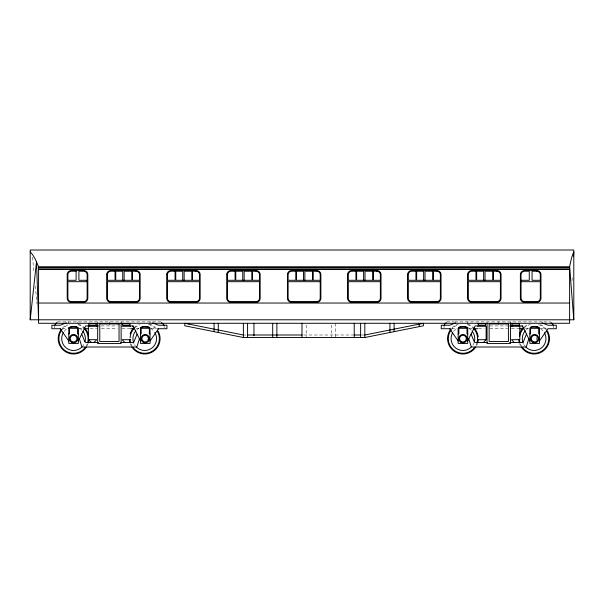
<?xml version="1.0" encoding="UTF-8"?>
<svg xmlns="http://www.w3.org/2000/svg" width="604" height="604" viewBox="0 0 604 604"><rect width="100%" height="100%" fill="white"/><g stroke="black" fill="none" stroke-linecap="round" stroke-linejoin="round"><path stroke-width="0.45" stroke-dasharray="3.02 2.27" d="M572.026 280.769L572.305 276.126M57.41 321.887L160.875 321.887M446.794 321.887L453.785 321.887M454.653 321.887L543.034 321.887M543.932 321.887L550.259 321.887M101.193 325.941L117.614 325.941M489.663 325.941L507.813 325.941M62.144 328.719L66.825 328.719M78.973 328.719L82.71 328.719M90.192 328.719L96.738 328.719M101.427 328.719L117.38 328.719M122.068 328.719L129.55 328.719M136.089 328.719L139.834 328.719M151.045 328.719L156.655 328.719M451.528 328.719L457.137 328.719M469.293 328.719L472.094 328.719M478.64 328.719L484.249 328.719M489.867 328.719L507.7 328.719M511.452 328.719L518.927 328.719M525.472 328.719L528.281 328.719M540.429 328.719L546.039 328.719M244.22 335.001L245.896 335.001M303.676 335.001L353.174 335.001M361.456 335.001L363.963 335.001M32.518 257.138L33.96 272.102M35.319 286.13L37.033 303.895M553.521 326.107L553.521 327.851M510.516 321.887L510.516 324.393M498.783 321.887L498.783 325.941M467.307 321.887L467.307 323.887M444.053 326.107L444.053 327.851M335.492 323.283L335.492 337.515M331.309 325.08L331.309 337.515M306.19 325.058L306.19 336.677M164.137 326.107L164.137 327.851M150.034 321.887L150.034 323.887M121.132 321.887L121.132 324.393M109.4 321.887L109.4 325.941M77.931 321.887L77.931 323.887M68.773 321.887L68.773 323.887M54.67 326.107L54.67 327.851M536.443 337.289A2.688 2.688 0 0 1 536.443 339.976M521.418 345.956A14.655 14.655 0 0 1 520.429 343.88M523.751 328.274A14.655 14.655 0 0 1 530.32 324.476M538.64 324.695A14.655 14.655 0 0 1 546.401 330.652M520.429 345.609A15.357 15.357 0 0 1 519.5 343.374M524.446 326.696A15.357 15.357 0 0 1 527.866 324.605M540.361 324.605A15.357 15.357 0 0 1 546.998 330.275M524.717 345.843A11.838 11.838 0 0 1 523.857 344.552M526.303 329.731A11.838 11.838 0 0 1 528.19 328.38M540.686 328.787A11.838 11.838 0 0 1 543.502 331.422M477.092 342.423A14.655 14.655 0 0 1 475.627 345.956M450.644 330.652A14.655 14.655 0 0 1 459.138 324.476M467.458 324.695A14.655 14.655 0 0 1 473.294 328.274M474.148 342.438A11.838 11.838 0 0 1 471.83 346.439M453.544 331.422A11.838 11.838 0 0 1 457.017 328.38M468.855 328.38A11.838 11.838 0 0 1 471.309 330.26M477.772 342.604A15.357 15.357 0 0 1 476.616 345.609M452.071 327.776A15.357 15.357 0 0 1 458.194 324.023M467.677 324.023A15.357 15.357 0 0 1 472.6 326.696M147.323 339.327A2.688 2.688 0 0 1 147.059 339.976M147.059 337.289A2.688 2.688 0 0 1 147.323 337.938M88.161 343.374A15.357 15.357 0 0 1 87.233 345.609M62.695 327.776A15.357 15.357 0 0 1 67.301 324.605M78.294 324.023A15.357 15.357 0 0 1 84.409 327.776M83.805 344.552A11.838 11.838 0 0 1 81.925 347.006M64.16 331.422A11.838 11.838 0 0 1 67.633 328.38M79.471 328.38A11.838 11.838 0 0 1 82.944 331.422M87.233 343.88A14.655 14.655 0 0 1 86.244 345.956M61.261 330.652A14.655 14.655 0 0 1 69.762 324.476M78.075 324.695A14.655 14.655 0 0 1 83.911 328.274M135.334 345.843A11.838 11.838 0 0 1 134.473 344.552M136.919 329.731A11.838 11.838 0 0 1 138.807 328.38M150.645 328.38A11.838 11.838 0 0 1 154.979 332.713M132.042 345.956A14.655 14.655 0 0 1 131.045 343.88M134.918 327.745A14.655 14.655 0 0 1 140.203 324.695M148.524 324.476A14.655 14.655 0 0 1 157.025 330.652M131.43 346.311A15.357 15.357 0 0 1 130.124 343.374M133.869 327.776A15.357 15.357 0 0 1 138.482 324.605M149.467 324.023A15.357 15.357 0 0 1 155.59 327.776"/><path stroke-width="0.91" d="M573.513 256.617L573.8 251.974A51.332 6.402 -85.4 0 0 569.61 266.757L569.61 323.283L38.573 323.283L38.573 266.757L36.504 261.796A52.993 12.918 81 0 0 30.2 251.974M30.2 319.788L30.2 250.011L573.8 250.011L573.8 319.788L30.2 319.788L36.504 261.796L38.573 319.788M139.418 338.836L137.176 346.054A1.351 1.351 0 0 1 135.885 347.006L82.914 347.006A1.351 1.351 0 0 1 81.631 346.054L79.388 338.836M528.802 338.836L526.56 346.054A1.351 1.351 0 0 1 525.269 347.006L472.298 347.006A1.351 1.351 0 0 1 471.014 346.054L468.772 338.836M137.1 334.095L133.937 341.758A1.993 1.993 0 0 1 132.367 342.521L120.717 342.521M526.484 334.095L523.321 341.758A1.993 1.993 0 0 1 521.75 342.521L509.64 342.521M78.331 340.996L85.677 325.941L89.324 325.941M467.715 340.996L475.061 325.941L477.794 325.941M150.034 340.996L158.55 328.719M539.417 340.996L547.934 328.719L556.307 328.719L556.307 325.231L547.934 325.231L541.969 322.891M54.67 325.231L56.859 322.551M444.053 325.231L446.243 322.551M93.907 342.521L96.731 339.69L88.358 339.69L88.358 326.288L96.731 326.288M483.291 342.521L486.114 339.69L486.114 326.288L477.741 326.288M66.213 322.891L60.249 325.231L51.876 325.231L51.876 328.719L60.279 328.719M455.597 322.891L449.633 325.231L441.26 325.231L441.26 328.719L450.592 328.719M364.801 335.001L423.419 323.283L423.419 325.79L364.801 337.515L243.382 337.515L184.764 325.79L184.764 323.283L243.382 335.001M38.573 266.757L569.61 266.757L573.8 319.788M38.573 267.459L569.61 267.459M38.573 268.848L569.61 268.848M38.573 269.55L569.61 269.55M87.142 280.294L78.905 280.294L78.905 271.226L83.654 271.226A3.488 3.488 0 0 1 87.142 274.714L87.142 298.157A3.488 3.488 0 0 1 83.654 301.645L71.37 301.645A3.488 3.488 0 0 1 67.882 298.157L67.882 281.691L87.142 281.691M521.048 280.294L529.278 280.294L529.278 271.226L524.536 271.226A3.488 3.488 0 0 0 521.048 274.714L521.048 298.157A3.488 3.488 0 0 0 524.536 301.645L536.813 301.645A3.488 3.488 0 0 0 540.308 298.157L540.308 281.691L521.048 281.691M38.573 303.042L569.61 303.042M88.501 323.797L96.587 323.797M122.219 323.797L130.305 323.797M477.877 323.797L485.971 323.797M511.603 323.797L519.689 323.797M96.625 325.941L98.452 325.941M130.215 325.941L133.129 325.941L140.468 340.996M509.738 325.941L512.335 325.941M518.859 325.941L522.513 325.941L529.851 340.996M122.076 326.288L130.449 326.288M511.46 326.288L519.833 326.288L519.833 339.69L511.46 339.69L514.276 342.521M84.583 328.719L88.32 328.719M130.479 328.719L134.224 328.719M157.591 328.719L166.93 328.719L166.93 325.231L158.55 325.231L152.593 322.891M473.966 328.719L477.704 328.719M519.863 328.719L523.608 328.719M68.773 333.853L69.468 333.853L69.468 328.312L77.637 328.312L77.637 333.853L78.331 333.853M140.468 333.853L141.17 333.853L141.17 328.312L149.339 328.312L149.339 333.853L150.034 333.853M458.149 333.853L458.851 333.853L458.851 328.312L467.02 328.312L467.02 333.853L467.715 333.853M529.851 333.853L530.554 333.853L530.554 328.312L538.723 328.312L538.723 333.853L539.417 333.853M247.572 335.001L302 335.001M354.103 335.001L360.618 335.001M130.449 339.69L122.076 339.69L124.9 342.521M477.741 339.69L486.114 339.69M98.55 342.521L86.44 342.521A1.993 1.993 0 0 1 84.87 341.758L81.699 334.095M487.466 342.521L475.824 342.521A1.993 1.993 0 0 1 474.253 341.758L471.082 334.095M88.358 339.69L91.536 342.521M550.908 322.551L553.521 325.231M161.532 322.551L164.137 325.231M449.633 328.719L458.149 340.996M60.249 328.719L68.773 340.996M522.317 325.941L522.317 326.945M519.266 323.797L519.266 325.367L512.018 325.367L512.018 323.797M510.516 322.83L510.516 343.563L487.05 343.563L487.05 322.83M485.548 323.797L485.548 325.367L478.3 325.367L478.3 323.797M485.035 280.294L485.035 271.226L492.713 271.226L492.713 280.294L476.662 280.294L476.662 271.226L483.645 271.226L483.645 280.294M425.027 280.294L425.027 271.226L432.698 271.226L432.698 280.294L416.654 280.294L416.654 271.226L423.631 271.226L423.631 280.294M419.236 323.283L419.236 326.628M394.11 323.283L394.11 331.656M389.927 323.283L389.927 332.494M365.012 280.294L365.012 271.226L372.691 271.226L372.691 280.294L356.639 280.294L356.639 271.226L363.616 271.226L363.616 280.294M364.801 323.283L364.801 337.515M360.618 323.283L360.618 337.515M354.231 323.283L354.231 337.515M304.861 280.294L304.861 271.226L312.54 271.226L312.54 280.294L296.488 280.294L296.488 271.226L303.465 271.226L303.465 280.294M302 323.283L302 337.515M276.881 323.283L276.881 337.515M272.691 323.283L272.691 337.515M253.952 323.283L253.952 335.733M247.572 323.283L247.572 337.515M244.152 280.294L244.152 271.226L251.83 271.226L251.83 280.294L235.779 280.294L235.779 271.226L242.755 271.226L242.755 280.294M243.382 323.283L243.382 337.515M218.263 323.283L218.263 332.494M214.073 323.283L214.073 331.656M188.954 323.283L188.954 324.122M184.137 280.294L184.137 271.226L191.815 271.226L191.815 280.294L175.764 280.294L175.764 271.226L182.74 271.226L182.74 280.294M132.94 325.941L132.94 326.945M129.89 323.797L129.89 325.367L122.635 325.367L122.635 323.797M124.13 280.294L124.13 271.226L131.8 271.226L131.8 280.294L115.749 280.294L115.749 271.226L122.733 271.226L122.733 280.294M121.132 322.83L121.132 343.563L97.667 343.563L97.667 322.83M96.172 323.797L96.172 325.367L88.916 325.367L88.916 323.797M547.413 330.954A15.357 15.357 0 0 1 542.135 351.732A15.357 15.357 0 0 1 521.229 346.99M519.274 342.604A15.357 15.357 0 0 1 518.776 339.433M519.772 333.129A15.357 15.357 0 0 1 523.253 327.776M546.801 331.309A14.655 14.655 0 0 1 542.09 350.924A14.655 14.655 0 0 1 522.256 347.247M519.953 342.423A14.655 14.655 0 0 1 519.478 339.395M519.636 336.337A14.655 14.655 0 0 1 523.751 328.274M544.363 332.713A11.838 11.838 0 0 1 525.737 347.006M523.177 343.163A11.838 11.838 0 0 1 525.216 330.826M531.044 327.194A11.838 11.838 0 0 1 539.349 328.017M478.27 339.433A15.357 15.357 0 0 1 477.772 342.604M475.816 346.99A15.357 15.357 0 0 1 454.238 351.294A15.357 15.357 0 0 1 450.509 329.61M473.793 327.776A15.357 15.357 0 0 1 478.209 337.032M472.328 331.422A11.838 11.838 0 0 1 474.366 341.698M471.309 347.006A11.838 11.838 0 0 1 452.683 332.713M458.406 327.693A11.838 11.838 0 0 1 468.175 328.017M473.294 328.274A14.655 14.655 0 0 1 477.092 342.423M474.789 347.247A14.655 14.655 0 0 1 454.321 350.486A14.655 14.655 0 0 1 451.075 330.018M83.911 328.274A14.655 14.655 0 0 1 87.708 342.423M85.406 347.247A14.655 14.655 0 0 1 64.938 350.486A14.655 14.655 0 0 1 61.699 330.018M88.886 339.433A15.357 15.357 0 0 1 88.388 342.604M86.432 346.99A15.357 15.357 0 0 1 64.855 351.294A15.357 15.357 0 0 1 61.125 329.61M84.409 327.776A15.357 15.357 0 0 1 88.388 334.654M82.944 331.422A11.838 11.838 0 0 1 84.99 341.698M81.925 347.006A11.838 11.838 0 0 1 63.299 332.713M68.312 328.017A11.838 11.838 0 0 1 78.082 327.693M157.417 331.309A14.655 14.655 0 0 1 152.706 350.924A14.655 14.655 0 0 1 132.872 347.247M130.577 342.423A14.655 14.655 0 0 1 130.094 339.395M130.094 337.87A14.655 14.655 0 0 1 134.367 328.274M154.979 332.713A11.838 11.838 0 0 1 136.361 347.006M133.794 343.163A11.838 11.838 0 0 1 135.832 330.826M140.196 327.693A11.838 11.838 0 0 1 149.966 328.017M158.029 330.954A15.357 15.357 0 0 1 152.752 351.732A15.357 15.357 0 0 1 131.846 346.99M129.898 342.604A15.357 15.357 0 0 1 129.452 340.233M130.124 333.891A15.357 15.357 0 0 1 133.869 327.776M67.218 274.163L67.218 298.708A4.19 4.19 0 0 0 70.827 302.31L84.198 302.31A4.19 4.19 0 0 0 87.806 298.708L87.806 274.163A4.19 4.19 0 0 0 84.198 270.562L70.827 270.562A4.19 4.19 0 0 0 67.218 274.163M106.712 274.163L106.712 298.708A4.19 4.19 0 0 0 110.321 302.31L136.534 302.31A4.19 4.19 0 0 0 140.143 298.708L140.143 274.163A4.19 4.19 0 0 0 136.534 270.562L110.321 270.562A4.19 4.19 0 0 0 106.712 274.163M166.727 274.163L166.727 298.708A4.19 4.19 0 0 0 170.336 302.31L196.549 302.31A4.19 4.19 0 0 0 200.151 298.708L200.151 274.163A4.19 4.19 0 0 0 196.549 270.562L170.336 270.562A4.19 4.19 0 0 0 166.727 274.163M226.742 274.163L226.742 298.708A4.19 4.19 0 0 0 230.343 302.31L256.564 302.31A4.19 4.19 0 0 0 260.165 298.708L260.165 274.163A4.19 4.19 0 0 0 256.564 270.562L230.343 270.562A4.19 4.19 0 0 0 226.742 274.163M287.451 274.163L287.451 298.708A4.19 4.19 0 0 0 291.053 302.31L317.274 302.31A4.19 4.19 0 0 0 320.875 298.708L320.875 274.163A4.19 4.19 0 0 0 317.274 270.562L291.053 270.562A4.19 4.19 0 0 0 287.451 274.163M347.602 274.163L347.602 298.708A4.19 4.19 0 0 0 351.211 302.31L377.424 302.31A4.19 4.19 0 0 0 381.026 298.708L381.026 274.163A4.19 4.19 0 0 0 377.424 270.562L351.211 270.562A4.19 4.19 0 0 0 347.602 274.163M407.617 274.163L407.617 298.708A4.19 4.19 0 0 0 411.218 302.31L437.432 302.31A4.19 4.19 0 0 0 441.041 298.708L441.041 274.163A4.19 4.19 0 0 0 437.432 270.562L411.218 270.562A4.19 4.19 0 0 0 407.617 274.163M467.624 274.163L467.624 298.708A4.19 4.19 0 0 0 471.233 302.31L497.447 302.31A4.19 4.19 0 0 0 501.056 298.708L501.056 274.163A4.19 4.19 0 0 0 497.447 270.562L471.233 270.562A4.19 4.19 0 0 0 467.624 274.163M520.384 274.163L520.384 298.708A4.19 4.19 0 0 0 523.985 302.31L537.364 302.31A4.19 4.19 0 0 0 540.965 298.708L540.965 274.163A4.19 4.19 0 0 0 537.364 270.562L523.985 270.562A4.19 4.19 0 0 0 520.384 274.163M76.119 271.226L71.37 271.226A3.488 3.488 0 0 0 67.882 274.714L67.882 280.294L76.119 280.294L76.119 271.226M115.054 271.226L110.864 271.226A3.488 3.488 0 0 0 107.376 274.714L107.376 280.294L115.054 280.294L115.054 271.226M135.991 271.226L132.502 271.226L132.502 280.294L139.479 280.294L139.479 274.714A3.488 3.488 0 0 0 135.991 271.226M175.069 271.226L170.879 271.226A3.488 3.488 0 0 0 167.391 274.714L167.391 280.294L175.069 280.294L175.069 271.226M195.998 271.226L192.51 271.226L192.51 280.294L199.494 280.294L199.494 274.714A3.488 3.488 0 0 0 195.998 271.226M235.077 271.226L230.894 271.226A3.488 3.488 0 0 0 227.406 274.714L227.406 280.294L235.077 280.294L235.077 271.226M256.013 271.226L252.525 271.226L252.525 280.294L259.501 280.294L259.501 274.714A3.488 3.488 0 0 0 256.013 271.226M295.786 271.226L291.604 271.226A3.488 3.488 0 0 0 288.116 274.714L288.116 280.294L295.786 280.294L295.786 271.226M316.723 271.226L313.234 271.226L313.234 280.294L320.211 280.294L320.211 274.714A3.488 3.488 0 0 0 316.723 271.226M355.945 271.226L351.755 271.226A3.488 3.488 0 0 0 348.266 274.714L348.266 280.294L355.945 280.294L355.945 271.226M376.873 271.226L373.385 271.226L373.385 280.294L380.361 280.294L380.361 274.714A3.488 3.488 0 0 0 376.873 271.226M415.952 271.226L411.769 271.226A3.488 3.488 0 0 0 408.281 274.714L408.281 280.294L415.952 280.294L415.952 271.226M436.888 271.226L433.4 271.226L433.4 280.294L440.376 280.294L440.376 274.714A3.488 3.488 0 0 0 436.888 271.226M475.967 271.226L471.777 271.226A3.488 3.488 0 0 0 468.289 274.714L468.289 280.294L475.967 280.294L475.967 271.226M496.903 271.226L493.415 271.226L493.415 280.294L500.391 280.294L500.391 274.714A3.488 3.488 0 0 0 496.903 271.226M536.813 271.226L532.071 271.226L532.071 280.294L540.308 280.294L540.308 274.714A3.488 3.488 0 0 0 536.813 271.226M139.479 281.691L107.376 281.691L107.376 298.157A3.488 3.488 0 0 0 110.864 301.645L135.991 301.645A3.488 3.488 0 0 0 139.479 298.157L139.479 281.691M199.494 281.691L167.391 281.691L167.391 298.157A3.488 3.488 0 0 0 170.879 301.645L195.998 301.645A3.488 3.488 0 0 0 199.494 298.157L199.494 281.691M259.501 281.691L227.406 281.691L227.406 298.157A3.488 3.488 0 0 0 230.894 301.645L256.013 301.645A3.488 3.488 0 0 0 259.501 298.157L259.501 281.691M320.211 281.691L288.116 281.691L288.116 298.157A3.488 3.488 0 0 0 291.604 301.645L316.723 301.645A3.488 3.488 0 0 0 320.211 298.157L320.211 281.691M380.361 281.691L348.266 281.691L348.266 298.157A3.488 3.488 0 0 0 351.755 301.645L376.873 301.645A3.488 3.488 0 0 0 380.361 298.157L380.361 281.691M440.376 281.691L408.281 281.691L408.281 298.157A3.488 3.488 0 0 0 411.769 301.645L436.888 301.645A3.488 3.488 0 0 0 440.376 298.157L440.376 281.691M500.391 281.691L468.289 281.691L468.289 298.157A3.488 3.488 0 0 0 471.777 301.645L496.903 301.645A3.488 3.488 0 0 0 500.391 298.157L500.391 281.691M119.041 323.978L99.766 323.978L99.766 341.464L119.041 341.464L119.041 323.978M508.425 323.978L489.149 323.978L489.149 341.464L508.425 341.464L508.425 323.978M76.24 326.87L70.864 326.87A2.091 2.091 0 0 0 68.773 328.969L68.773 343.412L78.331 343.412L78.331 328.969A2.091 2.091 0 0 0 76.24 326.87M147.942 326.87L142.567 326.87A2.091 2.091 0 0 0 140.468 328.969L140.468 343.412L150.034 343.412L150.034 328.969A2.091 2.091 0 0 0 147.942 326.87M465.624 326.87L460.248 326.87A2.091 2.091 0 0 0 458.149 328.969L458.149 343.412L467.715 343.412L467.715 328.969A2.091 2.091 0 0 0 465.624 326.87M537.326 326.87L531.943 326.87A2.091 2.091 0 0 0 529.851 328.969L529.851 343.412L539.417 343.412L539.417 328.969A2.091 2.091 0 0 0 537.326 326.87M532.539 342.257A4.19 4.19 0 0 0 538.821 338.633A4.19 4.19 0 0 0 532.539 335.009A4.19 4.19 0 0 0 532.539 342.257M461.252 341.539A3.36 3.36 0 0 0 466.296 338.633A3.36 3.36 0 0 0 461.252 335.726A3.36 3.36 0 0 0 461.252 341.539M460.844 342.257A4.19 4.19 0 0 0 467.119 338.633A4.19 4.19 0 0 0 460.844 335.009A4.19 4.19 0 0 0 460.844 342.257M532.954 341.539A3.36 3.36 0 0 0 537.998 338.633A3.36 3.36 0 0 0 532.954 335.726A3.36 3.36 0 0 0 532.954 341.539M143.156 342.257A4.19 4.19 0 0 0 149.437 338.633A4.19 4.19 0 0 0 143.156 335.009A4.19 4.19 0 0 0 143.156 342.257M71.461 342.257A4.19 4.19 0 0 0 77.742 338.633A4.19 4.19 0 0 0 71.461 335.009A4.19 4.19 0 0 0 71.461 342.257M71.868 341.539A3.36 3.36 0 0 0 76.912 338.633A3.36 3.36 0 0 0 71.868 335.726A3.36 3.36 0 0 0 71.868 341.539M142.876 341.011A3.36 3.36 0 0 0 148.501 339.501A3.36 3.36 0 0 0 144.386 335.386A3.36 3.36 0 0 0 142.876 341.011"/></g></svg>
